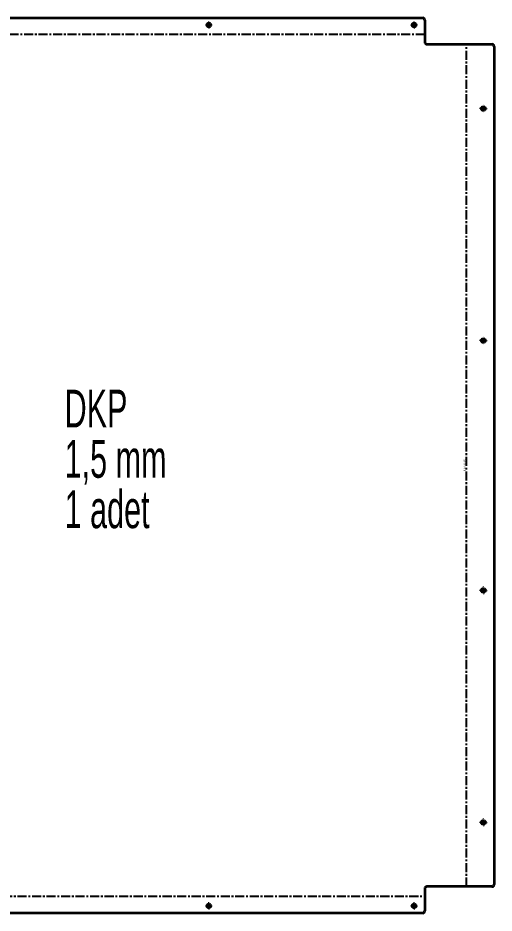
# Model space of a CAD drawing. Header units: millimetres. Extents: x -2495 to 898, y 82 to 2397.
# Drawn here: x -1788 to -1121, y 82 to 1336 of the extents above; entities that cross this region are included whole.
import ezdxf

# ---------------------------------------------------------------- set-up
doc = ezdxf.new("R2010")
doc.units = ezdxf.units.MM
doc.linetypes.add('CENTERX2', pattern=[20.32, 12.7, -2.54, 2.54, -2.54])
doc.styles.add('SLDTEXTSTYLE0', font='TXT', dxfattribs={"width": 0.605})
doc.styles.add('SLDTEXTSTYLE1', font='TXT', dxfattribs={"width": 0.5675})

# ---------------------------------------------------------------- blocks, each defined once
blk = doc.blocks.new('SW_NOTE_0')
at = {"color": 0, "linetype": 'Continuous', "lineweight": 0, "char_height": 52.92, "attachment_point": 1, "style": 'SLDTEXTSTYLE0'}
for s, insert in [('DKP', (0, 68.2)), ('1,5 mm', (0, -2.3)), ('1 adet', (0, -72.9))]:
    blk.add_mtext(s, dxfattribs=dict(at, insert=insert))
blk = doc.blocks.new('SW_CENTERMARKSYMBOL_3')
at = {"color": 0, "linetype": 'Continuous', "lineweight": 18}
for p, q in [((-5, 0), (-5.25, 0)), ((0, 0), (-2.5, 0)), ((0, 5), (0, 5.25)), ((0, 0), (0, 2.5)), ((0, 0), (0, -2.5)), ((0, 0), (2.5, 0)), ((5, 0), (5.25, 0)), ((0, -5), (0, -5.25))]:
    blk.add_line(p, q, dxfattribs=at)
blk = doc.blocks.new('SW_CENTERMARKSYMBOL_4')
at = {"color": 0, "linetype": 'Continuous', "lineweight": 18}
for p, q in [((-5, 0), (-5.25, 0)), ((0, 0), (-2.5, 0)), ((0, 5), (0, 5.25)), ((0, 0), (0, 2.5)), ((0, 0), (0, -2.5)), ((0, 0), (2.5, 0)), ((5, 0), (5.25, 0)), ((0, -5), (0, -5.25))]:
    blk.add_line(p, q, dxfattribs=at)
blk = doc.blocks.new('SW_CENTERMARKSYMBOL_8')
at = {"color": 0, "linetype": 'Continuous', "lineweight": 18}
for p, q in [((-5, 0), (-5.25, 0)), ((0, 0), (-2.5, 0)), ((0, 5), (0, 5.25)), ((0, 0), (0, 2.5)), ((0, 0), (0, -2.5)), ((0, 0), (2.5, 0)), ((5, 0), (5.25, 0)), ((0, -5), (0, -5.25))]:
    blk.add_line(p, q, dxfattribs=at)
blk = doc.blocks.new('SW_CENTERMARKSYMBOL_9')
at = {"color": 0, "linetype": 'Continuous', "lineweight": 18}
for p, q in [((-5, 0), (-5.25, 0)), ((0, 0), (-2.5, 0)), ((0, 5), (0, 5.25)), ((0, 0), (0, 2.5)), ((0, 0), (0, -2.5)), ((0, 0), (2.5, 0)), ((5, 0), (5.25, 0)), ((0, -5), (0, -5.25))]:
    blk.add_line(p, q, dxfattribs=at)
blk = doc.blocks.new('SW_CENTERMARKSYMBOL_17')
at = {"color": 0, "linetype": 'Continuous', "lineweight": 18}
for p, q in [((-5, 0), (-5.25, 0)), ((0, 0), (-2.5, 0)), ((0, 5), (0, 5.25)), ((0, 0), (0, 2.5)), ((0, 0), (0, -2.5)), ((0, 0), (2.5, 0)), ((5, 0), (5.25, 0)), ((0, -5), (0, -5.25))]:
    blk.add_line(p, q, dxfattribs=at)
blk = doc.blocks.new('SW_CENTERMARKSYMBOL_18')
at = {"color": 0, "linetype": 'Continuous', "lineweight": 18}
for p, q in [((-5, 0), (-5.25, 0)), ((0, 0), (-2.5, 0)), ((0, 5), (0, 5.25)), ((0, 0), (0, 2.5)), ((0, 0), (0, -2.5)), ((0, 0), (2.5, 0)), ((5, 0), (5.25, 0)), ((0, -5), (0, -5.25))]:
    blk.add_line(p, q, dxfattribs=at)
blk = doc.blocks.new('SW_CENTERMARKSYMBOL_19')
at = {"color": 0, "linetype": 'Continuous', "lineweight": 18}
for p, q in [((-5, 0), (-5.25, 0)), ((0, 0), (-2.5, 0)), ((0, 5), (0, 5.25)), ((0, 0), (0, 2.5)), ((0, 0), (0, -2.5)), ((0, 0), (2.5, 0)), ((5, 0), (5.25, 0)), ((0, -5), (0, -5.25))]:
    blk.add_line(p, q, dxfattribs=at)
blk = doc.blocks.new('SW_CENTERMARKSYMBOL_20')
at = {"color": 0, "linetype": 'Continuous', "lineweight": 18}
for p, q in [((-5, 0), (-5.25, 0)), ((0, 0), (-2.5, 0)), ((0, 5), (0, 5.25)), ((0, 0), (0, 2.5)), ((0, 0), (0, -2.5)), ((0, 0), (2.5, 0)), ((5, 0), (5.25, 0)), ((0, -5), (0, -5.25))]:
    blk.add_line(p, q, dxfattribs=at)

msp = doc.modelspace()

# ---------------------------------------------------------------- linework, layer by layer
at = {"color": 7, "linetype": 'Continuous', "lineweight": 35}
for p, q in [((-2395.2, 1335.7), (-1221.2, 1335.7)), ((-1218.2, 1332.7), (-1218.2, 1301.7)), ((-1215.2, 1298.7), (-1124.2, 1298.7)), ((-1121.2, 1295.7), (-1121.2, 121.7)), ((-1218.2, 115.7), (-1218.2, 84.7)), ((-1124.2, 118.7), (-1215.2, 118.7)), ((-1221.2, 81.7), (-2395.2, 81.7))]:
    msp.add_line(p, q, dxfattribs=at)
at = {"color": 7, "linetype": 'CENTERX2'}
for p, q in [((-1218.2, 1312.2), (-2398.2, 1312.2)), ((-1159.7, 118.7), (-1159.7, 1298.7)), ((-2398.2, 105.2), (-1218.2, 105.2))]:
    msp.add_line(p, q, dxfattribs=at)
at = {"color": 7, "linetype": 'Continuous', "lineweight": 35}
for centre in [(-1520.7, 1325.7), (-1233.2, 1325.7), (-1136.2, 1208.7), (-1136.2, 883.7), (-1136.2, 533.7), (-1136.2, 208.7), (-1520.7, 91.7), (-1233.2, 91.7)]:
    msp.add_circle(centre, 2.75, dxfattribs=at)
for centre, start, end in [((-1221.2, 1332.7), 0, 90), ((-1215.2, 1301.7), 180, 270), ((-1124.2, 1295.7), 0, 90), ((-1215.2, 115.7), 90, 180), ((-1124.2, 121.7), 270, 0), ((-1221.2, 84.7), 270, 0)]:
    msp.add_arc(centre, 3, start, end, dxfattribs=at)

# ---------------------------------------------------------------- block references
at = {"color": 7, "linetype": 'Continuous', "lineweight": 18}
for name, p in [('SW_CENTERMARKSYMBOL_4', (-1520.7, 1325.7)), ('SW_CENTERMARKSYMBOL_3', (-1233.2, 1325.7)), ('SW_CENTERMARKSYMBOL_20', (-1136.2, 1208.7)), ('SW_CENTERMARKSYMBOL_19', (-1136.2, 883.7)), ('SW_CENTERMARKSYMBOL_18', (-1136.2, 533.7)), ('SW_CENTERMARKSYMBOL_17', (-1136.2, 208.7)), ('SW_CENTERMARKSYMBOL_9', (-1520.7, 91.7)), ('SW_CENTERMARKSYMBOL_8', (-1233.2, 91.7))]:
    msp.add_blockref(name, p, dxfattribs=at)
at = {"color": 7, "linetype": 'Continuous', "lineweight": 0}
msp.add_blockref('SW_NOTE_0', (-1722.7, 746.7), dxfattribs=at)

# ---------------------------------------------------------------- texts
at = {"color": 7, "linetype": 'Continuous', "lineweight": 0, "insert": (-1163.6, 707.8), "char_height": 3, "attachment_point": 2, "rotation": 90, "style": 'SLDTEXTSTYLE1'}
msp.add_mtext('UP  90°  R 1.5', dxfattribs=at)

doc.saveas('drawing.dxf')
